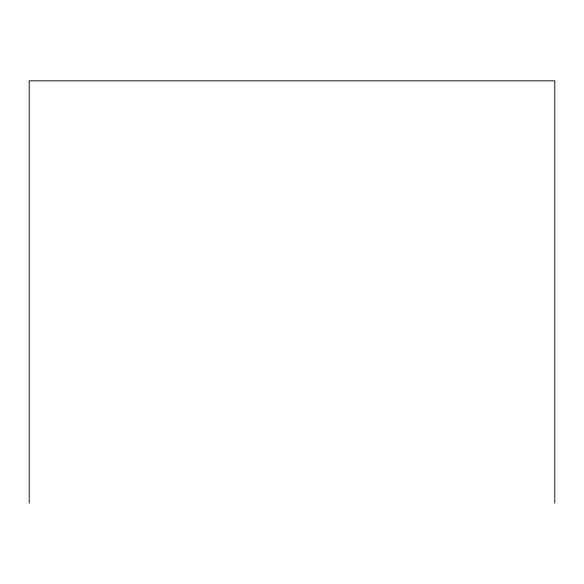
<?xml version="1.0" encoding="UTF-8"?>
<svg xmlns="http://www.w3.org/2000/svg" width="584" height="584" viewBox="0 0 584 584"><rect width="100%" height="100%" fill="white"/><g stroke="black" fill="none" stroke-linecap="round" stroke-linejoin="round"><path stroke-width="0.88" d="M554.8 503.152L554.8 80.847L29.2 80.847L29.2 503.152"/></g></svg>
